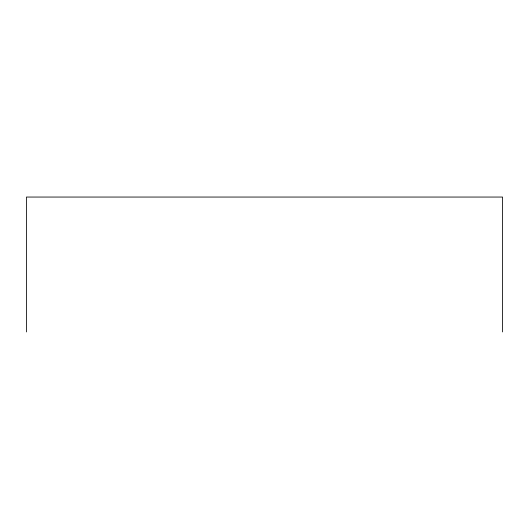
<?xml version="1.0" encoding="UTF-8"?>
<svg xmlns="http://www.w3.org/2000/svg" width="529" height="529" viewBox="0 0 529 529"><rect width="100%" height="100%" fill="white"/><g stroke="black" fill="none" stroke-linecap="round" stroke-linejoin="round"><path stroke-width="0.79" d="M502.55 331.947L502.55 197.053L26.45 197.053L26.45 331.947"/></g></svg>
